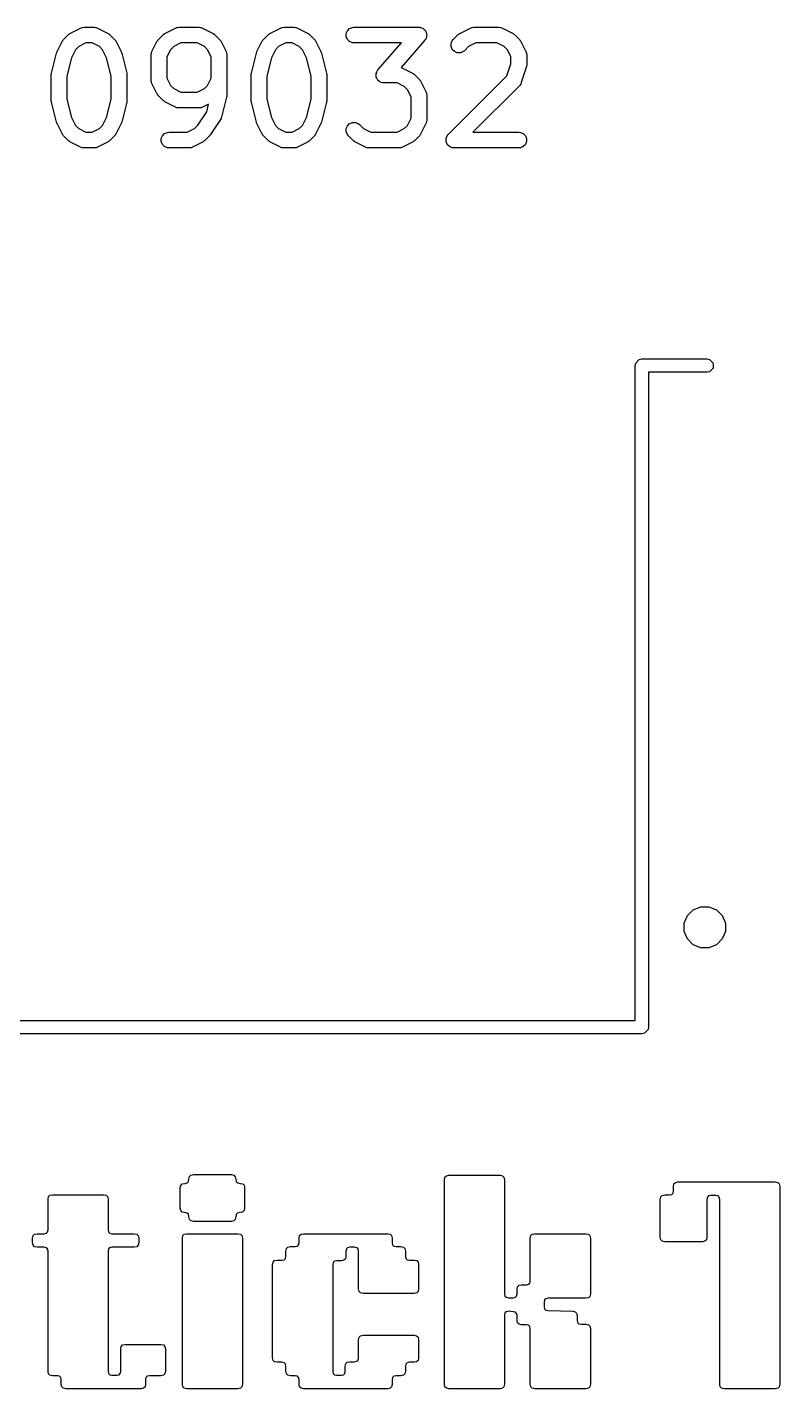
# Model space of a CAD drawing. Header units: millimetres. Extents: x 60 to 220, y -152 to -53.
# Drawn here: x 104.59 to 111.76, y -129.75 to -116.78 of the extents above; entities that cross this region are included whole.
import ezdxf

# ---------------------------------------------------------------- set-up
doc = ezdxf.new("R2010")
doc.units = ezdxf.units.MM
doc.layers.add('F.Silkscreen', color=41, linetype='CONTINUOUS', true_color=0xf2eda1)

msp = doc.modelspace()

# ---------------------------------------------------------------- linework, layer by layer
at = {"layer": 'F.Silkscreen', "linetype": 'CONTINUOUS'}
for p, q in [((104.995941, -116.839266), (104.997998, -116.837578)), ((104.997998, -116.837578), (104.999825, -116.83682)), ((104.999825, -116.83682), (105.006125, -116.832856)), ((105.006125, -116.832856), (105.101363, -116.785237)), ((105.101363, -116.785237), (105.115094, -116.779982)), ((105.115094, -116.779982), (105.117783, -116.77979)), ((105.117783, -116.77979), (105.120272, -116.77876)), ((105.120272, -116.77876), (105.134904, -116.777319)), ((105.134904, -116.777319), (105.230142, -116.777319)), ((105.230142, -116.777319), (105.244774, -116.77876)), ((105.244774, -116.77876), (105.247263, -116.779791)), ((105.247263, -116.779791), (105.249951, -116.779982)), ((105.249951, -116.779982), (105.263683, -116.785237)), ((105.263683, -116.785237), (105.358921, -116.832856)), ((105.358921, -116.832856), (105.36522, -116.83682)), ((105.36522, -116.83682), (105.367048, -116.837578)), ((105.367048, -116.837578), (105.369104, -116.839266)), ((105.900703, -116.839266), (105.90276, -116.837578)), ((105.90276, -116.837578), (105.904587, -116.83682)), ((105.904587, -116.83682), (105.910887, -116.832856)), ((105.910887, -116.832856), (106.006125, -116.785237)), ((106.006125, -116.785237), (106.019856, -116.779982)), ((106.019856, -116.779982), (106.022545, -116.77979)), ((106.022545, -116.77979), (106.025034, -116.77876)), ((106.025034, -116.77876), (106.039666, -116.777319)), ((106.039666, -116.777319), (106.230142, -116.777319)), ((106.230142, -116.777319), (106.244774, -116.77876)), ((106.244774, -116.77876), (106.247263, -116.779791)), ((106.247263, -116.779791), (106.249951, -116.779982)), ((106.249951, -116.779982), (106.263683, -116.785237)), ((106.263683, -116.785237), (106.358921, -116.832856)), ((106.358921, -116.832856), (106.36522, -116.83682)), ((106.36522, -116.83682), (106.367048, -116.837578)), ((106.367048, -116.837578), (106.369104, -116.839266)), ((106.900703, -116.839266), (106.90276, -116.837578)), ((106.90276, -116.837578), (106.904587, -116.83682)), ((106.904587, -116.83682), (106.910887, -116.832856)), ((106.910887, -116.832856), (107.006125, -116.785237)), ((107.006125, -116.785237), (107.019856, -116.779982)), ((107.019856, -116.779982), (107.022545, -116.77979)), ((107.022545, -116.77979), (107.025034, -116.77876)), ((107.025034, -116.77876), (107.039666, -116.777319)), ((107.039666, -116.777319), (107.134904, -116.777319)), ((107.134904, -116.777319), (107.149536, -116.77876)), ((107.149536, -116.77876), (107.152025, -116.779791)), ((107.152025, -116.779791), (107.154713, -116.779982)), ((107.154713, -116.779982), (107.168445, -116.785237)), ((107.168445, -116.785237), (107.263683, -116.832856)), ((107.263683, -116.832856), (107.269982, -116.83682)), ((107.269982, -116.83682), (107.27181, -116.837578)), ((107.27181, -116.837578), (107.273866, -116.839266)), ((107.632774, -116.837687), (107.643973, -116.810651)), ((107.632774, -116.866951), (107.632774, -116.837687)), ((107.643973, -116.810651), (107.664665, -116.789959)), ((107.664665, -116.789959), (107.691701, -116.77876)), ((107.691701, -116.77876), (107.706333, -116.777319)), ((107.706333, -116.777319), (108.32538, -116.777319)), ((108.32538, -116.777319), (108.333118, -116.778081)), ((108.333118, -116.778081), (108.335086, -116.77795)), ((108.335086, -116.77795), (108.336441, -116.778408)), ((108.336441, -116.778408), (108.340012, -116.77876)), ((108.340012, -116.77876), (108.351269, -116.783423)), ((108.351269, -116.783423), (108.362807, -116.787325)), ((108.362807, -116.787325), (108.364711, -116.78899)), ((108.364711, -116.78899), (108.367048, -116.789959)), ((108.367048, -116.789959), (108.375658, -116.798569)), ((108.375658, -116.798569), (108.384831, -116.806595)), ((108.384831, -116.806595), (108.385953, -116.808864)), ((108.385953, -116.808864), (108.38774, -116.810651)), ((108.38774, -116.810651), (108.3924, -116.821901)), ((108.3924, -116.821901), (108.397803, -116.832827)), ((108.397803, -116.832827), (108.397971, -116.83535)), ((108.397971, -116.83535), (108.398939, -116.837687)), ((108.398939, -116.837687), (108.398939, -116.849871)), ((108.710227, -116.839266), (108.712284, -116.837578)), ((108.712284, -116.837578), (108.714111, -116.83682)), ((108.714111, -116.83682), (108.720411, -116.832856)), ((108.720411, -116.832856), (108.815649, -116.785237)), ((108.815649, -116.785237), (108.82938, -116.779982)), ((108.82938, -116.779982), (108.832069, -116.77979)), ((108.832069, -116.77979), (108.834558, -116.77876)), ((108.834558, -116.77876), (108.84919, -116.777319)), ((108.84919, -116.777319), (109.087285, -116.777319)), ((109.087285, -116.777319), (109.101917, -116.77876)), ((109.101917, -116.77876), (109.104406, -116.779791)), ((109.104406, -116.779791), (109.107094, -116.779982)), ((109.107094, -116.779982), (109.120826, -116.785237)), ((109.120826, -116.785237), (109.216064, -116.832856)), ((109.216064, -116.832856), (109.222363, -116.83682)), ((109.222363, -116.83682), (109.224191, -116.837578)), ((109.224191, -116.837578), (109.226247, -116.839266)), ((104.877346, -117.009254), (104.924965, -116.914016)), ((104.924965, -116.914016), (104.928929, -116.907716)), ((104.928929, -116.907716), (104.929687, -116.905889)), ((104.929687, -116.905889), (104.931375, -116.903832)), ((104.931375, -116.903832), (104.932797, -116.901573)), ((104.932797, -116.901573), (104.934295, -116.900273)), ((104.934295, -116.900273), (104.939014, -116.894524)), ((104.939014, -116.894524), (104.986633, -116.846905)), ((104.986633, -116.846905), (104.992382, -116.842186)), ((104.992382, -116.842186), (104.993682, -116.840688)), ((104.993682, -116.840688), (104.995941, -116.839266)), ((105.084093, -116.961577), (105.053686, -116.991984)), ((105.152609, -116.927319), (105.084093, -116.961577)), ((105.212437, -116.927319), (105.152609, -116.927319)), ((105.280953, -116.961577), (105.212437, -116.927319)), ((105.31136, -116.991984), (105.280953, -116.961577)), ((105.369104, -116.839266), (105.371364, -116.840688)), ((105.371364, -116.840688), (105.372663, -116.842186)), ((105.372663, -116.842186), (105.378413, -116.846905)), ((105.378413, -116.846905), (105.426032, -116.894524)), ((105.426032, -116.894524), (105.43075, -116.900273)), ((105.43075, -116.900273), (105.432249, -116.901573)), ((105.432249, -116.901573), (105.43367, -116.903832)), ((105.43367, -116.903832), (105.435359, -116.905889)), ((105.435359, -116.905889), (105.436116, -116.907716)), ((105.436116, -116.907716), (105.440081, -116.914016)), ((105.440081, -116.914016), (105.4877, -117.009254)), ((105.782108, -117.009254), (105.829727, -116.914016)), ((105.829727, -116.914016), (105.833691, -116.907716)), ((105.833691, -116.907716), (105.834449, -116.905889)), ((105.834449, -116.905889), (105.836137, -116.903832)), ((105.836137, -116.903832), (105.837559, -116.901573)), ((105.837559, -116.901573), (105.839057, -116.900273)), ((105.839057, -116.900273), (105.843776, -116.894524)), ((105.843776, -116.894524), (105.891395, -116.846905)), ((105.891395, -116.846905), (105.897144, -116.842186)), ((105.897144, -116.842186), (105.898444, -116.840688)), ((105.898444, -116.840688), (105.900703, -116.839266)), ((105.988855, -116.961577), (105.958448, -116.991984)), ((106.057371, -116.927319), (105.988855, -116.961577)), ((106.212437, -116.927319), (106.057371, -116.927319)), ((106.280953, -116.961577), (106.212437, -116.927319)), ((106.31136, -116.991984), (106.280953, -116.961577)), ((106.369104, -116.839266), (106.371364, -116.840688)), ((106.371364, -116.840688), (106.372663, -116.842186)), ((106.372663, -116.842186), (106.378413, -116.846905)), ((106.378413, -116.846905), (106.426032, -116.894524)), ((106.426032, -116.894524), (106.43075, -116.900273)), ((106.43075, -116.900273), (106.432249, -116.901573)), ((106.432249, -116.901573), (106.43367, -116.903832)), ((106.43367, -116.903832), (106.435359, -116.905889)), ((106.435359, -116.905889), (106.436116, -116.907716)), ((106.436116, -116.907716), (106.440081, -116.914016)), ((106.440081, -116.914016), (106.4877, -117.009254)), ((106.782108, -117.009254), (106.829727, -116.914016)), ((106.829727, -116.914016), (106.833691, -116.907716)), ((106.833691, -116.907716), (106.834449, -116.905889)), ((106.834449, -116.905889), (106.836137, -116.903832)), ((106.836137, -116.903832), (106.837559, -116.901573)), ((106.837559, -116.901573), (106.839057, -116.900273)), ((106.839057, -116.900273), (106.843776, -116.894524)), ((106.843776, -116.894524), (106.891395, -116.846905)), ((106.891395, -116.846905), (106.897144, -116.842186)), ((106.897144, -116.842186), (106.898444, -116.840688)), ((106.898444, -116.840688), (106.900703, -116.839266)), ((106.988855, -116.961577), (106.958448, -116.991984)), ((107.057371, -116.927319), (106.988855, -116.961577)), ((107.117199, -116.927319), (107.057371, -116.927319)), ((107.185715, -116.961577), (107.117199, -116.927319)), ((107.216122, -116.991984), (107.185715, -116.961577)), ((107.273866, -116.839266), (107.276126, -116.840688)), ((107.276126, -116.840688), (107.277425, -116.842186)), ((107.277425, -116.842186), (107.283175, -116.846905)), ((107.283175, -116.846905), (107.330794, -116.894524)), ((107.330794, -116.894524), (107.335512, -116.900273)), ((107.335512, -116.900273), (107.337011, -116.901573)), ((107.337011, -116.901573), (107.338432, -116.903832)), ((107.338432, -116.903832), (107.340121, -116.905889)), ((107.340121, -116.905889), (107.340878, -116.907716)), ((107.340878, -116.907716), (107.344843, -116.914016)), ((107.344843, -116.914016), (107.392462, -117.009254)), ((107.643973, -116.893987), (107.632774, -116.866951)), ((107.664665, -116.914679), (107.643973, -116.893987)), ((107.691701, -116.925878), (107.664665, -116.914679)), ((107.706333, -116.927319), (107.691701, -116.925878)), ((108.160098, -116.927319), (107.706333, -116.927319)), ((107.935604, -117.183883), (108.160098, -116.927319)), ((108.381823, -116.901707), (108.154927, -117.161016)), ((108.386344, -116.895382), (108.381823, -116.901707)), ((108.38774, -116.893987), (108.386344, -116.895382)), ((108.388288, -116.892663), (108.38774, -116.893987)), ((108.390374, -116.889746), (108.388288, -116.892663)), ((108.394275, -116.878208), (108.390374, -116.889746)), ((108.398939, -116.866951), (108.394275, -116.878208)), ((108.398939, -116.849871), (108.399749, -116.862025)), ((108.399749, -116.862025), (108.398939, -116.86442)), ((108.398939, -116.86442), (108.398939, -116.866951)), ((108.632774, -116.932926), (108.643973, -116.905889)), ((108.632774, -116.962188), (108.632774, -116.932926)), ((108.643973, -116.989225), (108.632774, -116.962188)), ((108.643973, -116.905889), (108.6533, -116.894524)), ((108.6533, -116.894524), (108.700919, -116.846905)), ((108.700919, -116.846905), (108.706668, -116.842186)), ((108.706668, -116.842186), (108.707968, -116.840688)), ((108.707968, -116.840688), (108.710227, -116.839266)), ((108.798379, -116.961577), (108.759366, -117.00059)), ((108.866895, -116.927319), (108.798379, -116.961577)), ((109.06958, -116.927319), (108.866895, -116.927319)), ((109.138096, -116.961577), (109.06958, -116.927319)), ((109.168503, -116.991984), (109.138096, -116.961577)), ((109.226247, -116.839266), (109.228507, -116.840688)), ((109.228507, -116.840688), (109.229806, -116.842186)), ((109.229806, -116.842186), (109.235556, -116.846905)), ((109.235556, -116.846905), (109.283175, -116.894524)), ((109.283175, -116.894524), (109.287893, -116.900273)), ((109.287893, -116.900273), (109.289392, -116.901573)), ((109.289392, -116.901573), (109.290813, -116.903832)), ((109.290813, -116.903832), (109.292502, -116.905889)), ((109.292502, -116.905889), (109.293259, -116.907716)), ((109.293259, -116.907716), (109.297224, -116.914016)), ((109.297224, -116.914016), (109.344843, -117.009254)), ((104.824048, -117.215081), (104.871667, -117.024605)), ((104.871667, -117.024605), (104.872052, -117.023525)), ((104.872052, -117.023525), (104.872091, -117.022986)), ((104.872091, -117.022986), (104.874418, -117.016904)), ((104.874418, -117.016904), (104.876614, -117.010759)), ((104.876614, -117.010759), (104.876936, -117.010323)), ((104.876936, -117.010323), (104.877346, -117.009254)), ((105.015192, -117.068971), (104.971809, -117.242505)), ((105.053686, -116.991984), (105.015192, -117.068971)), ((105.349853, -117.068971), (105.31136, -116.991984)), ((105.393237, -117.242505), (105.349853, -117.068971)), ((105.4877, -117.009254), (105.488109, -117.010323)), ((105.488109, -117.010323), (105.488432, -117.010759)), ((105.488432, -117.010759), (105.490624, -117.016895)), ((105.490624, -117.016895), (105.492955, -117.022985)), ((105.492955, -117.022985), (105.492993, -117.023525)), ((105.492993, -117.023525), (105.493379, -117.024605)), ((105.493379, -117.024605), (105.540998, -117.215081)), ((105.77419, -117.042795), (105.775631, -117.028163)), ((105.77419, -117.28089), (105.77419, -117.042795)), ((105.775631, -117.028163), (105.776662, -117.025673)), ((105.776662, -117.025673), (105.776853, -117.022986)), ((105.776853, -117.022986), (105.782108, -117.009254)), ((105.958448, -116.991984), (105.92419, -117.0605)), ((105.92419, -117.0605), (105.92419, -117.263185)), ((106.345618, -117.0605), (106.31136, -116.991984)), ((106.345618, -117.263185), (106.345618, -117.0605)), ((106.4877, -117.009254), (106.492955, -117.022985)), ((106.492955, -117.022985), (106.493146, -117.025674)), ((106.493146, -117.025674), (106.494177, -117.028163)), ((106.494177, -117.028163), (106.495618, -117.042795)), ((106.495618, -117.042795), (106.495618, -117.423747)), ((106.72881, -117.215081), (106.776429, -117.024605)), ((106.776429, -117.024605), (106.776814, -117.023525)), ((106.776814, -117.023525), (106.776853, -117.022986)), ((106.776853, -117.022986), (106.77918, -117.016904)), ((106.77918, -117.016904), (106.781376, -117.010759)), ((106.781376, -117.010759), (106.781698, -117.010323)), ((106.781698, -117.010323), (106.782108, -117.009254)), ((106.919954, -117.068971), (106.876571, -117.242505)), ((106.958448, -116.991984), (106.919954, -117.068971)), ((107.254615, -117.068971), (107.216122, -116.991984)), ((107.297999, -117.242505), (107.254615, -117.068971)), ((107.392462, -117.009254), (107.392871, -117.010323)), ((107.392871, -117.010323), (107.393194, -117.010759)), ((107.393194, -117.010759), (107.395386, -117.016895)), ((107.395386, -117.016895), (107.397717, -117.022985)), ((107.397717, -117.022985), (107.397755, -117.023525)), ((107.397755, -117.023525), (107.398141, -117.024605)), ((107.398141, -117.024605), (107.44576, -117.215081)), ((108.664665, -117.009917), (108.643973, -116.989225)), ((108.691702, -117.021116), (108.664665, -117.009917)), ((108.720964, -117.021116), (108.691702, -117.021116)), ((108.748001, -117.009917), (108.720964, -117.021116)), ((108.759366, -117.00059), (108.748001, -117.009917)), ((109.202761, -117.0605), (109.168503, -116.991984)), ((109.202761, -117.125863), (109.202761, -117.0605)), ((109.344843, -117.009254), (109.350098, -117.022985)), ((109.350098, -117.022985), (109.350289, -117.025674)), ((109.350289, -117.025674), (109.35132, -117.028163)), ((109.35132, -117.028163), (109.352761, -117.042795)), ((109.352761, -117.042795), (109.352761, -117.138033)), ((104.821898, -117.229625), (104.822707, -117.224151)), ((104.822707, -117.224151), (104.82325, -117.218639)), ((104.82325, -117.218639), (104.823672, -117.217617)), ((104.823672, -117.217617), (104.824048, -117.215081)), ((105.540998, -117.215081), (105.541373, -117.217617)), ((105.541373, -117.217617), (105.541796, -117.218639)), ((105.541796, -117.218639), (105.542338, -117.224151)), ((105.542338, -117.224151), (105.543148, -117.229625)), ((106.72666, -117.229625), (106.727469, -117.224151)), ((106.727469, -117.224151), (106.728012, -117.218639)), ((106.728012, -117.218639), (106.728434, -117.217617)), ((106.728434, -117.217617), (106.72881, -117.215081)), ((107.44576, -117.215081), (107.446135, -117.217617)), ((107.446135, -117.217617), (107.446558, -117.218639)), ((107.446558, -117.218639), (107.4471, -117.224151)), ((107.4471, -117.224151), (107.44791, -117.229625)), ((107.917678, -117.223565), (107.918488, -117.221169)), ((107.918488, -117.235718), (107.917678, -117.223565)), ((107.918488, -117.218639), (107.923151, -117.207381)), ((107.918488, -117.221169), (107.918488, -117.218639)), ((107.923151, -117.207381), (107.927053, -117.195844)), ((107.927053, -117.195844), (107.929138, -117.192926)), ((107.929138, -117.192926), (107.929687, -117.191603)), ((107.929687, -117.191603), (107.931082, -117.190207)), ((107.931082, -117.190207), (107.935604, -117.183883)), ((108.154927, -117.161016), (108.168445, -117.166189)), ((108.168445, -117.166189), (108.263683, -117.213808)), ((108.263683, -117.213808), (108.269982, -117.217772)), ((108.269982, -117.217772), (108.27181, -117.21853)), ((108.27181, -117.21853), (108.273866, -117.220218)), ((108.273866, -117.220218), (108.276126, -117.22164)), ((108.276126, -117.22164), (108.277425, -117.223138)), ((108.277425, -117.223138), (108.283175, -117.227857)), ((109.164589, -117.240376), (109.202761, -117.125863)), ((109.348912, -117.161751), (109.301293, -117.304607)), ((109.350561, -117.154495), (109.348912, -117.161751)), ((109.35132, -117.152665), (109.350561, -117.154495)), ((109.351581, -117.150011), (109.35132, -117.152665)), ((109.352172, -117.147414), (109.351581, -117.150011)), ((109.352761, -117.138033), (109.352031, -117.145439)), ((109.352031, -117.145439), (109.352172, -117.147414)), ((104.821809, -117.233271), (104.82206, -117.230717)), ((104.821809, -117.471366), (104.821809, -117.233271)), ((104.82206, -117.230717), (104.821898, -117.229625)), ((104.971809, -117.242505), (104.971809, -117.462132)), ((105.393237, -117.462132), (105.393237, -117.242505)), ((105.543148, -117.229625), (105.542985, -117.230717)), ((105.542985, -117.230717), (105.543237, -117.233271)), ((105.543237, -117.233271), (105.543237, -117.471366)), ((105.775631, -117.295522), (105.77419, -117.28089)), ((105.776662, -117.298011), (105.775631, -117.295522)), ((105.776853, -117.300699), (105.776662, -117.298011)), ((105.782108, -117.314431), (105.776853, -117.300699)), ((105.829727, -117.409669), (105.782108, -117.314431)), ((105.92419, -117.263185), (105.958448, -117.331701)), ((105.958448, -117.331701), (105.988855, -117.362108)), ((106.280953, -117.362108), (106.31136, -117.331701)), ((106.31136, -117.331701), (106.345618, -117.263185)), ((106.726571, -117.233271), (106.726822, -117.230717)), ((106.726571, -117.471366), (106.726571, -117.233271)), ((106.726822, -117.230717), (106.72666, -117.229625)), ((106.876571, -117.242505), (106.876571, -117.462132)), ((107.297999, -117.462132), (107.297999, -117.242505)), ((107.44791, -117.229625), (107.447747, -117.230717)), ((107.447747, -117.230717), (107.447999, -117.233271)), ((107.447999, -117.233271), (107.447999, -117.471366)), ((107.918488, -117.247903), (107.918488, -117.235718)), ((107.919455, -117.250239), (107.918488, -117.247903)), ((107.919624, -117.252763), (107.919455, -117.250239)), ((107.925026, -117.263688), (107.919624, -117.252763)), ((107.929687, -117.274939), (107.925026, -117.263688)), ((107.931473, -117.276725), (107.929687, -117.274939)), ((107.932596, -117.278995), (107.931473, -117.276725)), ((107.941768, -117.28702), (107.932596, -117.278995)), ((107.950379, -117.295631), (107.941768, -117.28702)), ((107.952715, -117.296599), (107.950379, -117.295631)), ((107.95462, -117.298265), (107.952715, -117.296599)), ((107.966157, -117.302166), (107.95462, -117.298265)), ((107.977415, -117.30683), (107.966157, -117.302166)), ((107.980985, -117.307181), (107.977415, -117.30683)), ((107.982341, -117.30764), (107.980985, -117.307181)), ((107.984308, -117.307508), (107.982341, -117.30764)), ((107.992047, -117.308271), (107.984308, -117.307508)), ((108.117199, -117.308271), (107.992047, -117.308271)), ((108.185715, -117.342529), (108.117199, -117.308271)), ((108.216122, -117.372936), (108.185715, -117.342529)), ((108.283175, -117.227857), (108.330794, -117.275476)), ((108.330794, -117.275476), (108.335512, -117.281225)), ((108.335512, -117.281225), (108.337011, -117.282525)), ((108.337011, -117.282525), (108.338432, -117.284784)), ((108.338432, -117.284784), (108.340121, -117.286841)), ((108.340121, -117.286841), (108.340878, -117.288668)), ((108.340878, -117.288668), (108.344843, -117.294968)), ((108.344843, -117.294968), (108.392462, -117.390206)), ((108.605681, -117.799286), (109.164589, -117.240376)), ((109.283175, -117.333923), (108.83978, -117.777319)), ((109.292503, -117.322558), (109.283175, -117.333923)), ((109.293534, -117.320067), (109.292503, -117.322558)), ((109.295299, -117.318033), (109.293534, -117.320067)), ((109.301293, -117.304607), (109.295299, -117.318033)), ((104.82206, -117.473919), (104.821809, -117.471366)), ((104.821898, -117.475012), (104.82206, -117.473919)), ((104.822707, -117.480485), (104.821898, -117.475012)), ((104.82325, -117.485998), (104.822707, -117.480485)), ((104.823672, -117.487019), (104.82325, -117.485998)), ((104.824048, -117.489556), (104.823672, -117.487019)), ((104.971809, -117.462132), (105.015192, -117.635666)), ((105.349853, -117.635666), (105.393237, -117.462132)), ((105.541373, -117.487019), (105.540998, -117.489556)), ((105.541796, -117.485998), (105.541373, -117.487019)), ((105.542338, -117.480485), (105.541796, -117.485998)), ((105.543148, -117.475012), (105.542338, -117.480485)), ((105.543237, -117.471366), (105.542985, -117.473919)), ((105.542985, -117.473919), (105.543148, -117.475012)), ((105.833691, -117.415968), (105.829727, -117.409669)), ((105.834449, -117.417796), (105.833691, -117.415968)), ((105.836137, -117.419852), (105.834449, -117.417796)), ((105.837559, -117.422112), (105.836137, -117.419852)), ((105.839057, -117.423411), (105.837559, -117.422112)), ((105.843776, -117.429161), (105.839057, -117.423411)), ((105.891395, -117.47678), (105.843776, -117.429161)), ((105.897144, -117.481498), (105.891395, -117.47678)), ((105.898444, -117.482997), (105.897144, -117.481498)), ((105.900703, -117.484418), (105.898444, -117.482997)), ((105.90276, -117.486107), (105.900703, -117.484418)), ((105.904587, -117.486864), (105.90276, -117.486107)), ((105.910887, -117.490829), (105.904587, -117.486864)), ((105.988855, -117.362108), (106.057371, -117.396366)), ((106.057371, -117.396366), (106.212437, -117.396366)), ((106.212437, -117.396366), (106.280953, -117.362108)), ((106.493379, -117.441937), (106.44576, -117.632413)), ((106.493754, -117.4394), (106.493379, -117.441937)), ((106.494177, -117.438379), (106.493754, -117.4394)), ((106.494719, -117.432866), (106.494177, -117.438379)), ((106.495529, -117.427393), (106.494719, -117.432866)), ((106.495618, -117.423747), (106.495366, -117.4263)), ((106.495366, -117.4263), (106.495529, -117.427393)), ((106.726822, -117.473919), (106.726571, -117.471366)), ((106.72666, -117.475012), (106.726822, -117.473919)), ((106.727469, -117.480485), (106.72666, -117.475012)), ((106.728012, -117.485998), (106.727469, -117.480485)), ((106.728434, -117.487019), (106.728012, -117.485998)), ((106.72881, -117.489556), (106.728434, -117.487019)), ((106.876571, -117.462132), (106.919954, -117.635666)), ((107.254615, -117.635666), (107.297999, -117.462132)), ((107.446135, -117.487019), (107.44576, -117.489556)), ((107.446558, -117.485998), (107.446135, -117.487019)), ((107.4471, -117.480485), (107.446558, -117.485998)), ((107.44791, -117.475012), (107.4471, -117.480485)), ((107.447999, -117.471366), (107.447747, -117.473919)), ((107.447747, -117.473919), (107.44791, -117.475012)), ((108.25038, -117.441452), (108.216122, -117.372936)), ((108.25038, -117.644137), (108.25038, -117.441452)), ((108.392462, -117.390206), (108.397717, -117.403937)), ((108.397717, -117.403937), (108.397908, -117.406626)), ((108.397908, -117.406626), (108.398939, -117.409115)), ((108.398939, -117.409115), (108.40038, -117.423747)), ((108.40038, -117.423747), (108.40038, -117.661842)), ((104.871667, -117.680032), (104.824048, -117.489556)), ((105.540998, -117.489556), (105.493379, -117.680032)), ((106.006125, -117.538448), (105.910887, -117.490829)), ((106.019856, -117.543703), (106.006125, -117.538448)), ((106.022545, -117.543894), (106.019856, -117.543703)), ((106.025034, -117.544925), (106.022545, -117.543894)), ((106.039666, -117.546366), (106.025034, -117.544925)), ((106.230142, -117.546366), (106.039666, -117.546366)), ((106.219474, -117.7093), (106.303389, -117.583429)), ((106.244774, -117.544925), (106.230142, -117.546366)), ((106.247263, -117.543893), (106.244774, -117.544925)), ((106.249951, -117.543703), (106.247263, -117.543893)), ((106.263683, -117.538448), (106.249951, -117.543703)), ((106.321913, -117.509333), (106.263683, -117.538448)), ((106.303389, -117.583429), (106.321913, -117.509333)), ((106.776429, -117.680032), (106.72881, -117.489556)), ((107.44576, -117.489556), (107.398141, -117.680032)), ((104.872052, -117.681111), (104.871667, -117.680032)), ((104.872091, -117.681651), (104.872052, -117.681111)), ((104.874418, -117.687732), (104.872091, -117.681651)), ((104.876614, -117.693878), (104.874418, -117.687732)), ((104.876936, -117.694313), (104.876614, -117.693878)), ((104.877346, -117.695383), (104.876936, -117.694313)), ((104.924965, -117.790621), (104.877346, -117.695383)), ((105.015192, -117.635666), (105.053686, -117.712653)), ((105.053686, -117.712653), (105.084093, -117.743061)), ((105.084093, -117.743061), (105.152609, -117.777319)), ((105.212437, -117.777319), (105.280952, -117.743061)), ((105.280952, -117.743061), (105.311359, -117.712653)), ((105.311359, -117.712653), (105.349853, -117.635666)), ((105.4877, -117.695383), (105.440081, -117.790621)), ((105.488109, -117.694313), (105.4877, -117.695383)), ((105.488432, -117.693878), (105.488109, -117.694313)), ((105.490624, -117.687741), (105.488432, -117.693878)), ((105.492955, -117.681652), (105.490624, -117.687741)), ((105.492993, -117.681111), (105.492955, -117.681652)), ((105.493379, -117.680032), (105.492993, -117.681111)), ((106.117199, -117.777319), (106.185714, -117.743061)), ((106.185714, -117.743061), (106.219474, -117.7093)), ((106.435403, -117.655825), (106.340165, -117.798683)), ((106.439707, -117.64775), (106.435403, -117.655825)), ((106.440813, -117.646259), (106.439707, -117.64775)), ((106.441442, -117.644496), (106.440813, -117.646259)), ((106.44232, -117.642851), (106.441442, -117.644496)), ((106.442678, -117.641036), (106.44232, -117.642851)), ((106.44576, -117.632413), (106.442678, -117.641036)), ((106.776814, -117.681111), (106.776429, -117.680032)), ((106.776853, -117.681651), (106.776814, -117.681111)), ((106.77918, -117.687732), (106.776853, -117.681651)), ((106.781376, -117.693878), (106.77918, -117.687732)), ((106.781698, -117.694313), (106.781376, -117.693878)), ((106.782108, -117.695383), (106.781698, -117.694313)), ((106.829727, -117.790621), (106.782108, -117.695383)), ((106.919954, -117.635666), (106.958448, -117.712653)), ((106.958448, -117.712653), (106.988855, -117.743061)), ((106.988855, -117.743061), (107.057371, -117.777319)), ((107.117199, -117.777319), (107.185714, -117.743061)), ((107.185714, -117.743061), (107.216121, -117.712653)), ((107.216121, -117.712653), (107.254615, -117.635666)), ((107.392462, -117.695383), (107.344843, -117.790621)), ((107.392871, -117.694313), (107.392462, -117.695383)), ((107.393194, -117.693878), (107.392871, -117.694313)), ((107.395386, -117.687741), (107.393194, -117.693878)), ((107.397717, -117.681652), (107.395386, -117.687741)), ((107.397755, -117.681111), (107.397717, -117.681652)), ((107.398141, -117.680032), (107.397755, -117.681111)), ((107.632774, -117.742448), (107.643973, -117.715412)), ((107.632774, -117.771711), (107.632774, -117.742448)), ((107.643973, -117.715412), (107.664666, -117.694719)), ((107.664666, -117.694719), (107.691702, -117.683521)), ((107.691702, -117.683521), (107.720965, -117.683521)), ((107.720965, -117.683521), (107.748001, -117.69472)), ((107.748001, -117.69472), (107.759367, -117.704048)), ((107.759367, -117.704048), (107.798379, -117.743061)), ((107.798379, -117.743061), (107.866895, -117.777319)), ((108.117199, -117.777319), (108.185714, -117.743061)), ((108.185714, -117.743061), (108.216121, -117.712653)), ((108.216121, -117.712653), (108.25038, -117.644137)), ((108.392462, -117.695383), (108.344843, -117.790621)), ((108.397717, -117.681652), (108.392462, -117.695383)), ((108.397908, -117.678962), (108.397717, -117.681652)), ((108.398939, -117.676474), (108.397908, -117.678962)), ((108.40038, -117.661842), (108.398939, -117.676474)), ((104.928928, -117.796917), (104.924965, -117.790621)), ((104.929686, -117.798747), (104.928928, -117.796917)), ((104.931375, -117.800805), (104.929686, -117.798747)), ((104.932797, -117.803064), (104.931375, -117.800805)), ((104.934295, -117.804363), (104.932797, -117.803064)), ((104.939013, -117.810112), (104.934295, -117.804363)), ((104.986632, -117.857732), (104.939013, -117.810112)), ((104.992381, -117.86245), (104.986632, -117.857732)), ((104.993682, -117.86395), (104.992381, -117.86245)), ((104.995941, -117.865372), (104.993682, -117.86395)), ((104.997998, -117.86706), (104.995941, -117.865372)), ((104.999825, -117.867817), (104.997998, -117.86706)), ((105.006125, -117.871782), (104.999825, -117.867817)), ((105.101363, -117.919401), (105.006125, -117.871782)), ((105.152609, -117.777319), (105.212437, -117.777319)), ((105.358921, -117.871782), (105.263683, -117.919401)), ((105.36522, -117.867817), (105.358921, -117.871782)), ((105.367048, -117.86706), (105.36522, -117.867817)), ((105.369104, -117.865372), (105.367048, -117.86706)), ((105.371364, -117.86395), (105.369104, -117.865372)), ((105.372664, -117.86245), (105.371364, -117.86395)), ((105.378414, -117.857732), (105.372664, -117.86245)), ((105.426032, -117.810113), (105.378414, -117.857732)), ((105.43075, -117.804363), (105.426032, -117.810113)), ((105.432249, -117.803064), (105.43075, -117.804363)), ((105.43367, -117.800805), (105.432249, -117.803064)), ((105.43536, -117.798747), (105.43367, -117.800805)), ((105.436117, -117.796917), (105.43536, -117.798747)), ((105.440081, -117.790621), (105.436117, -117.796917)), ((105.870869, -117.837687), (105.882068, -117.810651)), ((105.870869, -117.866951), (105.870869, -117.837687)), ((105.882068, -117.893987), (105.870869, -117.866951)), ((105.882068, -117.810651), (105.90276, -117.789959)), ((105.90276, -117.789959), (105.929796, -117.77876)), ((105.929796, -117.77876), (105.944428, -117.777319)), ((105.944428, -117.777319), (106.117199, -117.777319)), ((106.263683, -117.871782), (106.168445, -117.919401)), ((106.269982, -117.867817), (106.263683, -117.871782)), ((106.27181, -117.86706), (106.269982, -117.867817)), ((106.273866, -117.865372), (106.27181, -117.86706)), ((106.276126, -117.86395), (106.273866, -117.865372)), ((106.277426, -117.86245), (106.276126, -117.86395)), ((106.283176, -117.857732), (106.277426, -117.86245)), ((106.330794, -117.810113), (106.283176, -117.857732)), ((106.330827, -117.810072), (106.330794, -117.810113)), ((106.330849, -117.810058), (106.330827, -117.810072)), ((106.335588, -117.804271), (106.330849, -117.810058)), ((106.340122, -117.798747), (106.335588, -117.804271)), ((106.340131, -117.798723), (106.340122, -117.798747)), ((106.340165, -117.798683), (106.340131, -117.798723)), ((106.83369, -117.796917), (106.829727, -117.790621)), ((106.834448, -117.798747), (106.83369, -117.796917)), ((106.836137, -117.800805), (106.834448, -117.798747)), ((106.837559, -117.803064), (106.836137, -117.800805)), ((106.839057, -117.804363), (106.837559, -117.803064)), ((106.843775, -117.810112), (106.839057, -117.804363)), ((106.891394, -117.857732), (106.843775, -117.810112)), ((106.897143, -117.86245), (106.891394, -117.857732)), ((106.898444, -117.86395), (106.897143, -117.86245)), ((106.900703, -117.865372), (106.898444, -117.86395)), ((106.90276, -117.86706), (106.900703, -117.865372)), ((106.904587, -117.867817), (106.90276, -117.86706)), ((106.910887, -117.871782), (106.904587, -117.867817)), ((107.006125, -117.919401), (106.910887, -117.871782)), ((107.057371, -117.777319), (107.117199, -117.777319)), ((107.263683, -117.871782), (107.168445, -117.919401)), ((107.269982, -117.867817), (107.263683, -117.871782)), ((107.27181, -117.86706), (107.269982, -117.867817)), ((107.273866, -117.865372), (107.27181, -117.86706)), ((107.276126, -117.86395), (107.273866, -117.865372)), ((107.277426, -117.86245), (107.276126, -117.86395)), ((107.283176, -117.857732), (107.277426, -117.86245)), ((107.330794, -117.810113), (107.283176, -117.857732)), ((107.335512, -117.804363), (107.330794, -117.810113)), ((107.337011, -117.803064), (107.335512, -117.804363)), ((107.338432, -117.800805), (107.337011, -117.803064)), ((107.340122, -117.798747), (107.338432, -117.800805)), ((107.340879, -117.796917), (107.340122, -117.798747)), ((107.344843, -117.790621), (107.340879, -117.796917)), ((107.643972, -117.798747), (107.632774, -117.771711)), ((107.653299, -117.810112), (107.643972, -117.798747)), ((107.700918, -117.857732), (107.653299, -117.810112)), ((107.706667, -117.86245), (107.700918, -117.857732)), ((107.707968, -117.86395), (107.706667, -117.86245)), ((107.710227, -117.865372), (107.707968, -117.86395)), ((107.712284, -117.86706), (107.710227, -117.865372)), ((107.714111, -117.867817), (107.712284, -117.86706)), ((107.720411, -117.871782), (107.714111, -117.867817)), ((107.815649, -117.919401), (107.720411, -117.871782)), ((107.866895, -117.777319), (108.117199, -117.777319)), ((108.263683, -117.871782), (108.168445, -117.919401)), ((108.269982, -117.867817), (108.263683, -117.871782)), ((108.27181, -117.86706), (108.269982, -117.867817)), ((108.273866, -117.865372), (108.27181, -117.86706)), ((108.276126, -117.86395), (108.273866, -117.865372)), ((108.277426, -117.86245), (108.276126, -117.86395)), ((108.283176, -117.857732), (108.277426, -117.86245)), ((108.330794, -117.810113), (108.283176, -117.857732)), ((108.335512, -117.804363), (108.330794, -117.810113)), ((108.337011, -117.803064), (108.335512, -117.804363)), ((108.338432, -117.800805), (108.337011, -117.803064)), ((108.340122, -117.798747), (108.338432, -117.800805)), ((108.340879, -117.796917), (108.340122, -117.798747)), ((108.344843, -117.790621), (108.340879, -117.796917)), ((108.585155, -117.837687), (108.596354, -117.810651)), ((108.585155, -117.866951), (108.585155, -117.837687)), ((108.596354, -117.893987), (108.585155, -117.866951)), ((108.596354, -117.810651), (108.605681, -117.799286)), ((108.83978, -117.777319), (109.277761, -117.777319)), ((109.277761, -117.777319), (109.292393, -117.77876)), ((109.292393, -117.77876), (109.319429, -117.789959)), ((109.319429, -117.789959), (109.340121, -117.810651)), ((109.340121, -117.810651), (109.35132, -117.837687)), ((109.35132, -117.866951), (109.340121, -117.893987)), ((109.35132, -117.837687), (109.35132, -117.866951)), ((105.115094, -117.924656), (105.101363, -117.919401)), ((105.117783, -117.924847), (105.115094, -117.924656)), ((105.120272, -117.925878), (105.117783, -117.924847)), ((105.134904, -117.927319), (105.120272, -117.925878)), ((105.230142, -117.927319), (105.134904, -117.927319)), ((105.244774, -117.925878), (105.230142, -117.927319)), ((105.247263, -117.924846), (105.244774, -117.925878)), ((105.249951, -117.924656), (105.247263, -117.924846)), ((105.263683, -117.919401), (105.249951, -117.924656)), ((105.90276, -117.914679), (105.882068, -117.893987)), ((105.929796, -117.925878), (105.90276, -117.914679)), ((105.944428, -117.927319), (105.929796, -117.925878)), ((106.134904, -117.927319), (105.944428, -117.927319)), ((106.149536, -117.925878), (106.134904, -117.927319)), ((106.152025, -117.924846), (106.149536, -117.925878)), ((106.154713, -117.924656), (106.152025, -117.924846)), ((106.168445, -117.919401), (106.154713, -117.924656)), ((107.019856, -117.924656), (107.006125, -117.919401)), ((107.022545, -117.924847), (107.019856, -117.924656)), ((107.025034, -117.925878), (107.022545, -117.924847)), ((107.039666, -117.927319), (107.025034, -117.925878)), ((107.134904, -117.927319), (107.039666, -117.927319)), ((107.149536, -117.925878), (107.134904, -117.927319)), ((107.152025, -117.924846), (107.149536, -117.925878)), ((107.154713, -117.924656), (107.152025, -117.924846)), ((107.168445, -117.919401), (107.154713, -117.924656)), ((107.82938, -117.924656), (107.815649, -117.919401)), ((107.832069, -117.924847), (107.82938, -117.924656)), ((107.834558, -117.925878), (107.832069, -117.924847)), ((107.84919, -117.927319), (107.834558, -117.925878)), ((108.134904, -117.927319), (107.84919, -117.927319)), ((108.149536, -117.925878), (108.134904, -117.927319)), ((108.152025, -117.924846), (108.149536, -117.925878)), ((108.154713, -117.924656), (108.152025, -117.924846)), ((108.168445, -117.919401), (108.154713, -117.924656)), ((108.617046, -117.914679), (108.596354, -117.893987)), ((108.644082, -117.925878), (108.617046, -117.914679)), ((108.658714, -117.927319), (108.644082, -117.925878)), ((109.277761, -117.927319), (108.658714, -117.927319)), ((109.292393, -117.925878), (109.277761, -117.927319)), ((109.319429, -117.914679), (109.292393, -117.925878)), ((109.340121, -117.893987), (109.319429, -117.914679)), ((110.391334, -119.9757), (110.4257, -119.941334)), ((110.4257, -119.941334), (110.45, -119.9365)), ((110.45, -119.9365), (111.07, -119.9365)), ((111.07, -119.9365), (111.0943, -119.941334)), ((111.0943, -119.941334), (111.128666, -119.9757)), ((110.3865, -120), (110.391334, -119.9757)), ((110.3865, -126.2365), (110.3865, -120)), ((111.07, -120.0635), (110.5135, -120.0635)), ((110.5135, -120.0635), (110.5135, -126.3)), ((111.0943, -120.058666), (111.07, -120.0635)), ((111.128666, -120.0243), (111.0943, -120.058666)), ((111.128666, -119.9757), (111.128666, -120.0243)), ((110.853843, -125.310982), (110.883706, -125.238886)), ((110.883706, -125.238886), (110.938886, -125.183706)), ((110.938886, -125.183706), (111.010982, -125.153843)), ((111.010982, -125.153843), (111.089018, -125.153843)), ((111.089018, -125.153843), (111.161114, -125.183706)), ((111.161114, -125.183706), (111.216294, -125.238886)), ((111.216294, -125.238886), (111.246157, -125.310982)), ((110.853843, -125.389018), (110.853843, -125.310982)), ((110.883706, -125.461114), (110.853843, -125.389018)), ((111.246157, -125.389018), (111.216294, -125.461114)), ((111.246157, -125.310982), (111.246157, -125.389018)), ((110.938886, -125.516294), (110.883706, -125.461114)), ((111.010982, -125.546157), (110.938886, -125.516294)), ((111.161114, -125.516294), (111.089018, -125.546157)), ((111.216294, -125.461114), (111.161114, -125.516294)), ((111.089018, -125.546157), (111.010982, -125.546157)), ((99.6135, -126.2365), (110.3865, -126.2365)), ((110.5135, -126.3), (110.508666, -126.3243)), ((110.45, -126.3635), (99.55, -126.3635)), ((110.4743, -126.358666), (110.45, -126.3635)), ((110.508666, -126.3243), (110.4743, -126.358666)), ((106.134539, -127.747765), (106.139552, -127.723543)), ((106.139552, -127.723543), (106.153021, -127.710095)), ((106.153021, -127.710095), (106.177312, -127.705083)), ((106.177312, -127.705083), (106.538364, -127.705083)), ((106.538364, -127.705083), (106.562272, -127.710374)), ((106.562272, -127.710374), (106.575924, -127.724951)), ((106.575924, -127.724951), (106.581137, -127.751978)), ((108.568755, -127.753443), (108.573772, -127.729161)), ((108.573772, -127.729161), (108.587246, -127.715688)), ((108.587246, -127.715688), (108.611528, -127.71067)), ((108.611528, -127.71067), (109.098426, -127.71067)), ((109.098426, -127.71067), (109.122708, -127.715688)), ((109.122708, -127.715688), (109.136181, -127.729161)), ((109.136181, -127.729161), (109.141199, -127.753443)), ((106.050641, -127.831571), (106.055938, -127.80767)), ((106.050641, -128.024095), (106.050641, -127.831571)), ((106.055938, -127.80767), (106.070539, -127.794015)), ((106.070539, -127.794015), (106.097628, -127.788797)), ((106.097628, -127.788797), (106.11821, -127.784196)), ((106.11821, -127.784196), (106.130015, -127.771466)), ((106.130015, -127.771466), (106.134539, -127.747765)), ((106.581137, -127.751978), (106.58574, -127.772493)), ((106.58574, -127.772493), (106.598489, -127.784276)), ((106.598489, -127.784276), (106.622261, -127.788797)), ((106.622261, -127.788797), (106.646543, -127.793815)), ((106.646543, -127.793815), (106.660017, -127.807288)), ((106.660017, -127.807288), (106.665034, -127.831571)), ((106.665034, -127.831571), (106.665034, -128.024095)), ((108.568755, -129.702135), (108.568755, -127.753443)), ((109.141199, -127.753443), (109.141199, -128.840538)), ((110.751278, -127.817374), (110.756255, -127.793637)), ((110.751278, -127.862437), (110.751278, -127.817374)), ((110.756255, -127.793637), (110.769691, -127.780386)), ((110.769691, -127.780386), (110.794051, -127.775425)), ((110.794051, -127.775425), (111.721686, -127.775425)), ((111.721686, -127.775425), (111.745968, -127.780443)), ((111.745968, -127.780443), (111.759441, -127.793916)), ((111.759441, -127.793916), (111.764459, -127.818198)), ((111.764459, -127.818198), (111.764459, -129.702226)), ((104.791173, -127.93919), (104.796195, -127.914847)), ((104.791173, -128.230816), (104.791173, -127.93919)), ((104.796195, -127.914847), (104.809672, -127.901349)), ((104.809672, -127.901349), (104.833946, -127.896325)), ((104.833946, -127.896325), (105.320935, -127.896325)), ((105.320935, -127.896325), (105.345209, -127.901349)), ((105.345209, -127.901349), (105.358686, -127.914847)), ((105.358686, -127.914847), (105.363708, -127.93919)), ((105.363708, -127.93919), (105.363708, -128.230816)), ((110.62534, -127.941205), (110.630354, -127.916984)), ((110.62534, -128.301341), (110.62534, -127.941205)), ((110.630354, -127.916984), (110.643823, -127.903535)), ((110.643823, -127.903535), (110.668113, -127.898524)), ((110.668113, -127.898524), (110.714275, -127.898524)), ((110.714275, -127.898524), (110.735369, -127.894246)), ((110.735369, -127.894246), (110.746983, -127.882837)), ((110.746983, -127.882837), (110.751278, -127.862437)), ((111.074157, -127.920311), (111.069832, -127.941205)), ((111.069832, -127.941205), (111.069832, -128.301341)), ((111.08578, -127.908709), (111.074157, -127.920311)), ((111.106743, -127.904385), (111.08578, -127.908709)), ((111.155012, -127.904385), (111.106743, -127.904385)), ((111.175957, -127.908722), (111.155012, -127.904385)), ((111.187588, -127.920373), (111.175957, -127.908722)), ((111.191923, -127.941388), (111.187588, -127.920373)), ((111.191923, -129.702135), (111.191923, -127.941388)), ((106.055659, -128.048377), (106.050641, -128.024095)), ((106.069132, -128.06185), (106.055659, -128.048377)), ((106.093414, -128.066868), (106.069132, -128.06185)), ((106.117187, -128.07139), (106.093414, -128.066868)), ((106.129936, -128.083173), (106.117187, -128.07139)), ((106.134539, -128.103688), (106.129936, -128.083173)), ((106.134539, -128.107901), (106.134539, -128.103688)), ((106.139552, -128.132122), (106.134539, -128.107901)), ((106.581137, -128.107901), (106.576124, -128.132122)), ((106.585661, -128.084199), (106.581137, -128.107901)), ((106.597465, -128.07147), (106.585661, -128.084199)), ((106.618048, -128.066868), (106.597465, -128.07147)), ((106.645136, -128.061651), (106.618048, -128.066868)), ((106.659738, -128.047995), (106.645136, -128.061651)), ((106.665034, -128.024095), (106.659738, -128.047995)), ((104.786838, -128.251831), (104.791173, -128.230816)), ((105.363708, -128.230816), (105.368043, -128.251831)), ((106.153021, -128.145571), (106.139552, -128.132122)), ((106.177312, -128.150582), (106.153021, -128.145571)), ((106.538364, -128.150582), (106.177312, -128.150582)), ((106.562655, -128.145571), (106.538364, -128.150582)), ((106.576124, -128.132122), (106.562655, -128.145571)), ((104.644261, -128.310409), (104.649275, -128.286256)), ((104.644261, -128.354189), (104.644261, -128.310409)), ((104.649275, -128.378341), (104.644261, -128.354189)), ((104.649275, -128.286256), (104.662765, -128.272828)), ((104.662765, -128.391769), (104.649275, -128.378341)), ((104.662765, -128.272828), (104.687125, -128.267819)), ((104.687125, -128.267819), (104.754261, -128.267819)), ((104.754261, -128.267819), (104.775207, -128.263483)), ((104.775207, -128.263483), (104.786838, -128.251831)), ((105.368043, -128.251831), (105.379674, -128.263483)), ((105.379674, -128.263483), (105.40062, -128.267819)), ((105.40062, -128.267819), (105.612561, -128.267819)), ((105.612561, -128.267819), (105.636861, -128.272824)), ((105.636861, -128.272824), (105.650326, -128.286248)), ((105.650326, -128.37835), (105.636861, -128.391774)), ((105.650326, -128.286248), (105.655334, -128.310409)), ((105.655334, -128.354189), (105.650326, -128.37835)), ((105.655334, -128.310409), (105.655334, -128.354189)), ((106.071616, -128.310683), (106.076638, -128.286341)), ((106.071616, -129.702135), (106.071616, -128.310683)), ((106.076638, -128.286341), (106.090115, -128.272843)), ((106.090115, -128.272843), (106.114389, -128.267819)), ((106.114389, -128.267819), (106.601287, -128.267819)), ((106.601287, -128.267819), (106.62556, -128.272843)), ((106.62556, -128.272843), (106.639038, -128.286341)), ((106.639038, -128.286341), (106.64406, -128.310683)), ((106.64406, -128.310683), (106.64406, -129.702135)), ((107.167745, -128.386644), (107.179334, -128.37524)), ((107.179334, -128.37524), (107.183623, -128.35483)), ((107.183623, -128.309767), (107.1886, -128.286031)), ((107.183623, -128.35483), (107.183623, -128.309767)), ((107.1886, -128.286031), (107.202035, -128.27278)), ((107.202035, -128.27278), (107.226396, -128.267819)), ((107.226396, -128.267819), (108.028093, -128.267819)), ((108.028093, -128.267819), (108.052453, -128.27278)), ((108.052453, -128.27278), (108.065889, -128.286031)), ((108.065889, -128.286031), (108.070866, -128.309767)), ((108.070866, -128.309767), (108.070866, -128.35483)), ((108.070866, -128.35483), (108.075161, -128.375231)), ((108.075161, -128.375231), (108.086775, -128.386639)), ((109.387212, -128.310958), (109.392248, -128.286433)), ((109.387212, -128.717073), (109.387212, -128.310958)), ((109.392248, -128.286433), (109.405738, -128.272861)), ((109.405738, -128.272861), (109.429985, -128.267819)), ((109.429985, -128.267819), (109.916792, -128.267819)), ((109.916792, -128.267819), (109.941126, -128.272847)), ((109.941126, -128.272847), (109.954628, -128.286349)), ((109.954628, -128.286349), (109.959657, -128.310683)), ((109.959657, -128.310683), (109.959657, -128.840446)), ((110.630354, -128.325563), (110.62534, -128.301341)), ((110.643823, -128.339011), (110.630354, -128.325563)), ((110.668113, -128.344023), (110.643823, -128.339011)), ((111.027059, -128.344023), (110.668113, -128.344023)), ((111.05135, -128.339011), (111.027059, -128.344023)), ((111.064819, -128.325563), (111.05135, -128.339011)), ((111.069832, -128.301341), (111.064819, -128.325563)), ((104.687125, -128.396779), (104.662765, -128.391769)), ((104.754261, -128.396779), (104.687125, -128.396779)), ((104.775199, -128.401121), (104.754261, -128.396779)), ((104.786834, -128.412798), (104.775199, -128.401121)), ((104.791173, -128.433873), (104.786834, -128.412798)), ((104.791173, -129.578945), (104.791173, -128.433873)), ((105.368047, -128.412798), (105.363708, -128.433873)), ((105.363708, -128.433873), (105.363708, -129.578945)), ((105.379683, -128.401121), (105.368047, -128.412798)), ((105.40062, -128.396779), (105.379683, -128.401121)), ((105.612561, -128.396779), (105.40062, -128.396779)), ((105.636861, -128.391774), (105.612561, -128.396779)), ((107.041695, -128.515475), (107.053391, -128.503572)), ((107.053391, -128.503572), (107.057777, -128.481959)), ((107.057777, -128.434698), (107.062844, -128.409747)), ((107.057777, -128.481959), (107.057777, -128.434698)), ((107.062844, -128.409747), (107.076362, -128.396003)), ((107.076362, -128.396003), (107.10055, -128.390917)), ((107.10055, -128.390917), (107.146712, -128.390917)), ((107.146712, -128.390917), (107.167745, -128.386644)), ((107.625154, -128.506909), (107.611636, -128.520653)), ((107.630221, -128.481959), (107.625154, -128.506909)), ((107.6346, -128.413075), (107.630221, -128.434698)), ((107.630221, -128.434698), (107.630221, -128.481959)), ((107.646272, -128.401177), (107.6346, -128.413075)), ((107.667132, -128.396779), (107.646272, -128.401177)), ((107.713386, -128.396779), (107.667132, -128.396779)), ((107.734314, -128.401128), (107.713386, -128.396779)), ((107.745953, -128.412829), (107.734314, -128.401128)), ((107.750297, -128.433965), (107.745953, -128.412829)), ((107.750297, -128.793368), (107.750297, -128.433965)), ((108.086775, -128.386639), (108.107868, -128.390917)), ((108.107868, -128.390917), (108.15403, -128.390917)), ((108.15403, -128.390917), (108.178218, -128.396003)), ((108.178218, -128.396003), (108.191737, -128.409747)), ((108.191737, -128.409747), (108.196803, -128.434698)), ((108.196803, -128.434698), (108.196803, -128.481959)), ((108.196803, -128.481959), (108.201182, -128.503581)), ((108.201182, -128.503581), (108.212854, -128.515479)), ((106.931839, -128.562742), (106.936861, -128.538399)), ((106.931839, -129.450076), (106.931839, -128.562742)), ((106.936861, -128.538399), (106.950339, -128.524901)), ((106.950339, -128.524901), (106.974612, -128.519877)), ((106.974612, -128.519877), (107.020774, -128.519877)), ((107.020774, -128.519877), (107.041695, -128.515475)), ((107.508622, -128.541758), (107.504283, -128.562834)), ((107.504283, -128.562834), (107.504283, -129.578945)), ((107.520257, -128.530082), (107.508622, -128.541758)), ((107.541194, -128.525739), (107.520257, -128.530082)), ((107.587448, -128.525739), (107.541194, -128.525739)), ((107.611636, -128.520653), (107.587448, -128.525739)), ((108.212854, -128.515479), (108.233715, -128.519877)), ((108.233715, -128.519877), (108.279876, -128.519877)), ((108.279876, -128.519877), (108.304219, -128.524899)), ((108.304219, -128.524899), (108.317717, -128.538377)), ((108.317717, -128.538377), (108.322741, -128.56265)), ((108.322741, -128.56265), (108.322741, -128.793643)), ((109.266251, -128.772562), (109.279687, -128.759312)), ((109.279687, -128.759312), (109.304048, -128.754351)), ((109.304048, -128.754351), (109.350301, -128.754351)), ((109.350301, -128.754351), (109.371221, -128.749996)), ((109.371221, -128.749996), (109.382864, -128.73827)), ((109.382864, -128.73827), (109.387212, -128.717073)), ((107.755328, -128.817832), (107.750297, -128.793368)), ((107.768814, -128.83138), (107.755328, -128.817832)), ((107.79307, -128.836416), (107.768814, -128.83138)), ((108.279876, -128.836416), (107.79307, -128.836416)), ((108.304219, -128.831394), (108.279876, -128.836416)), ((108.317717, -128.817917), (108.304219, -128.831394)), ((108.322741, -128.793643), (108.317717, -128.817917)), ((109.141199, -128.840538), (109.145529, -128.861492)), ((109.145529, -128.861492), (109.157156, -128.873119)), ((109.157156, -128.873119), (109.17811, -128.877449)), ((109.17811, -128.877449), (109.224363, -128.877449)), ((109.224363, -128.877449), (109.245397, -128.873175)), ((109.245397, -128.873175), (109.256986, -128.861771)), ((109.256986, -128.861771), (109.261275, -128.841362)), ((109.261275, -128.796299), (109.266251, -128.772562)), ((109.261275, -128.841362), (109.261275, -128.796299)), ((109.534829, -128.887589), (109.523216, -128.898997)), ((109.555923, -128.883311), (109.534829, -128.887589)), ((109.916792, -128.883311), (109.555923, -128.883311)), ((109.941126, -128.878282), (109.916792, -128.883311)), ((109.954628, -128.86478), (109.941126, -128.878282)), ((109.959657, -128.840446), (109.954628, -128.86478)), ((109.14553, -129.022441), (109.141199, -129.043595)), ((109.157119, -129.010749), (109.14553, -129.022441)), ((109.177927, -129.006409), (109.157119, -129.010749)), ((109.22418, -129.012271), (109.177927, -129.006409)), ((109.245335, -129.016553), (109.22418, -129.012271)), ((109.256973, -129.027966), (109.245335, -129.016553)), ((109.261275, -129.048358), (109.256973, -129.027966)), ((109.523216, -128.898997), (109.51892, -128.919398)), ((109.51892, -128.919398), (109.51892, -128.96446)), ((109.51892, -128.96446), (109.523216, -128.984861)), ((109.523216, -128.984861), (109.534829, -128.996269)), ((109.534829, -128.996269), (109.555923, -129.000547)), ((109.555923, -129.000547), (109.790946, -129.006409)), ((109.790946, -129.006409), (109.815306, -129.01137)), ((109.815306, -129.01137), (109.828742, -129.024621)), ((109.828742, -129.024621), (109.833719, -129.048358)), ((109.141199, -129.043595), (109.141199, -129.701952)), ((109.261275, -129.093421), (109.261275, -129.048358)), ((109.266251, -129.117158), (109.261275, -129.093421)), ((109.279687, -129.130408), (109.266251, -129.117158)), ((109.304048, -129.135369), (109.279687, -129.130408)), ((109.350301, -129.135369), (109.304048, -129.135369)), ((109.371247, -129.139706), (109.350301, -129.135369)), ((109.382878, -129.151357), (109.371247, -129.139706)), ((109.387212, -129.172372), (109.382878, -129.151357)), ((109.833719, -129.048358), (109.833719, -129.093421)), ((109.833719, -129.093421), (109.838008, -129.11383)), ((109.838008, -129.11383), (109.849597, -129.125234)), ((109.849597, -129.125234), (109.87063, -129.129508)), ((109.87063, -129.129508), (109.916792, -129.129508)), ((109.916792, -129.129508), (109.941126, -129.134536)), ((109.941126, -129.134536), (109.954628, -129.148038)), ((109.954628, -129.148038), (109.959657, -129.172372)), ((107.750297, -129.277885), (107.755319, -129.253542)), ((107.750297, -129.450076), (107.750297, -129.277885)), ((107.755319, -129.253542), (107.768796, -129.240044)), ((107.768796, -129.240044), (107.79307, -129.23502)), ((107.79307, -129.23502), (108.279876, -129.23502)), ((108.279876, -129.23502), (108.304211, -129.240049)), ((108.304211, -129.240049), (108.317713, -129.253551)), ((108.317713, -129.253551), (108.322741, -129.277885)), ((108.322741, -129.277885), (108.322741, -129.450076)), ((109.387212, -129.702135), (109.387212, -129.172372)), ((109.959657, -129.172372), (109.959657, -129.702135)), ((105.483693, -129.365629), (105.488706, -129.341408)), ((105.483693, -129.57922), (105.483693, -129.365629)), ((105.488706, -129.341408), (105.502175, -129.327959)), ((105.502175, -129.327959), (105.526466, -129.322948)), ((105.526466, -129.322948), (105.866452, -129.322948)), ((105.866452, -129.322948), (105.890803, -129.327964)), ((105.890803, -129.327964), (105.904297, -129.341416)), ((105.904297, -129.341416), (105.909316, -129.365629)), ((105.909316, -129.365629), (105.909316, -129.57922)), ((106.936861, -129.474419), (106.931839, -129.450076)), ((106.950339, -129.487917), (106.936861, -129.474419)), ((106.974612, -129.492941), (106.950339, -129.487917)), ((107.020774, -129.492941), (106.974612, -129.492941)), ((107.041695, -129.497344), (107.020774, -129.492941)), ((107.053391, -129.509246), (107.041695, -129.497344)), ((107.057777, -129.53086), (107.053391, -129.509246)), ((107.057777, -129.578121), (107.057777, -129.53086)), ((107.624359, -129.53086), (107.629426, -129.505909)), ((107.624359, -129.578121), (107.624359, -129.53086)), ((107.629426, -129.505909), (107.642944, -129.492165)), ((107.642944, -129.492165), (107.667132, -129.487079)), ((107.667132, -129.487079), (107.713386, -129.487079)), ((107.713386, -129.487079), (107.734331, -129.482743)), ((107.734331, -129.482743), (107.745962, -129.471091)), ((107.745962, -129.471091), (107.750297, -129.450076)), ((108.201182, -129.509237), (108.196803, -129.53086)), ((108.196803, -129.53086), (108.196803, -129.578121)), ((108.212854, -129.497339), (108.201182, -129.509237)), ((108.233715, -129.492941), (108.212854, -129.497339)), ((108.279876, -129.492941), (108.233715, -129.492941)), ((108.304211, -129.487913), (108.279876, -129.492941)), ((108.317713, -129.47441), (108.304211, -129.487913)), ((108.322741, -129.450076), (108.317713, -129.47441)), ((104.796199, -129.603348), (104.791173, -129.578945)), ((104.809681, -129.616871), (104.796199, -129.603348)), ((104.833946, -129.621901), (104.809681, -129.616871)), ((104.880108, -129.621901), (104.833946, -129.621901)), ((104.901201, -129.626179), (104.880108, -129.621901)), ((104.912815, -129.637587), (104.901201, -129.626179)), ((104.91711, -129.657988), (104.912815, -129.637587)), ((104.91711, -129.703051), (104.91711, -129.657988)), ((105.363708, -129.578945), (105.368047, -129.600021)), ((105.368047, -129.600021), (105.379683, -129.611697)), ((105.379683, -129.611697), (105.40062, -129.616039)), ((105.40062, -129.616039), (105.446782, -129.616039)), ((105.446782, -129.616039), (105.467745, -129.611716)), ((105.467745, -129.611716), (105.479367, -129.600113)), ((105.479367, -129.600113), (105.483693, -129.57922)), ((105.724745, -129.637579), (105.720456, -129.657988)), ((105.720456, -129.657988), (105.720456, -129.703051)), ((105.736334, -129.626175), (105.724745, -129.637579)), ((105.757367, -129.621901), (105.736334, -129.626175)), ((105.866452, -129.621901), (105.757367, -129.621901)), ((105.890803, -129.616885), (105.866452, -129.621901)), ((105.904297, -129.603432), (105.890803, -129.616885)), ((105.909316, -129.57922), (105.904297, -129.603432)), ((107.062844, -129.603071), (107.057777, -129.578121)), ((107.076362, -129.616815), (107.062844, -129.603071)), ((107.10055, -129.621901), (107.076362, -129.616815)), ((107.146712, -129.621901), (107.10055, -129.621901)), ((107.167745, -129.626175), (107.146712, -129.621901)), ((107.179334, -129.637579), (107.167745, -129.626175)), ((107.183623, -129.657988), (107.179334, -129.637579)), ((107.183623, -129.703051), (107.183623, -129.657988)), ((107.504283, -129.578945), (107.508622, -129.600021)), ((107.508622, -129.600021), (107.520257, -129.611697)), ((107.520257, -129.611697), (107.541194, -129.616039)), ((107.541194, -129.616039), (107.587448, -129.616039)), ((107.587448, -129.616039), (107.608308, -129.611641)), ((107.608308, -129.611641), (107.61998, -129.599743)), ((107.61998, -129.599743), (107.624359, -129.578121)), ((108.075161, -129.637587), (108.070866, -129.657988)), ((108.070866, -129.657988), (108.070866, -129.703051)), ((108.086775, -129.626179), (108.075161, -129.637587)), ((108.107868, -129.621901), (108.086775, -129.626179)), ((108.15403, -129.621901), (108.107868, -129.621901)), ((108.178218, -129.616815), (108.15403, -129.621901)), ((108.191737, -129.603071), (108.178218, -129.616815)), ((108.196803, -129.578121), (108.191737, -129.603071)), ((104.922087, -129.726788), (104.91711, -129.703051)), ((104.935523, -129.740038), (104.922087, -129.726788)), ((104.959883, -129.745), (104.935523, -129.740038)), ((105.677683, -129.745), (104.959883, -129.745)), ((105.702043, -129.740038), (105.677683, -129.745)), ((105.715479, -129.726788), (105.702043, -129.740038)), ((105.720456, -129.703051), (105.715479, -129.726788)), ((106.076638, -129.726478), (106.071616, -129.702135)), ((106.090115, -129.739976), (106.076638, -129.726478)), ((106.114389, -129.745), (106.090115, -129.739976)), ((106.601287, -129.745), (106.114389, -129.745)), ((106.62556, -129.739976), (106.601287, -129.745)), ((106.639038, -129.726478), (106.62556, -129.739976)), ((106.64406, -129.702135), (106.639038, -129.726478)), ((107.1886, -129.726788), (107.183623, -129.703051)), ((107.202035, -129.740038), (107.1886, -129.726788)), ((107.226396, -129.745), (107.202035, -129.740038)), ((108.028093, -129.745), (107.226396, -129.745)), ((108.052453, -129.740038), (108.028093, -129.745)), ((108.065889, -129.726788), (108.052453, -129.740038)), ((108.070866, -129.703051), (108.065889, -129.726788)), ((108.573777, -129.726478), (108.568755, -129.702135)), ((108.587254, -129.739976), (108.573777, -129.726478)), ((108.611528, -129.745), (108.587254, -129.739976)), ((109.098426, -129.745), (108.611528, -129.745)), ((109.122682, -129.739963), (109.098426, -129.745)), ((109.136168, -129.726416), (109.122682, -129.739963)), ((109.141199, -129.701952), (109.136168, -129.726416)), ((109.392235, -129.726478), (109.387212, -129.702135)), ((109.405712, -129.739976), (109.392235, -129.726478)), ((109.429985, -129.745), (109.405712, -129.739976)), ((109.916792, -129.745), (109.429985, -129.745)), ((109.941126, -129.739971), (109.916792, -129.745)), ((109.954628, -129.726469), (109.941126, -129.739971)), ((109.959657, -129.702135), (109.954628, -129.726469)), ((111.196945, -129.726478), (111.191923, -129.702135)), ((111.210422, -129.739976), (111.196945, -129.726478)), ((111.234696, -129.745), (111.210422, -129.739976)), ((111.721686, -129.745), (111.234696, -129.745)), ((111.745968, -129.739982), (111.721686, -129.745)), ((111.759441, -129.726509), (111.745968, -129.739982)), ((111.764459, -129.702226), (111.759441, -129.726509))]:
    msp.add_line(p, q, dxfattribs=at)

doc.saveas('drawing.dxf')
